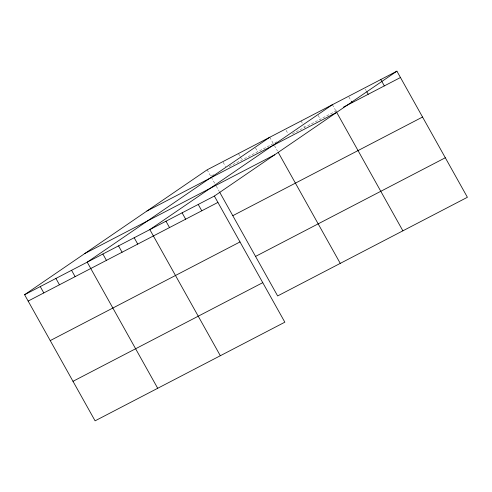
<?xml version="1.0" encoding="UTF-8"?>
<svg xmlns="http://www.w3.org/2000/svg" width="492" height="492" viewBox="0 0 492 492"><rect width="100%" height="100%" fill="white"/><g stroke="black" fill="none" stroke-linecap="round" stroke-linejoin="round"><path stroke-width="0.37" stroke-dasharray="2.46 1.84" d="M211.382 175.81L214.106 174.396M229.081 166.61L276.725 141.844M292.383 133.701L337.961 110.005M365.365 89.206L366.073 90.473M348.877 96.955L351.011 100.762M332.395 104.704L335.944 111.057M318.158 115.386L320.292 119.193M301.086 120.983L302.506 123.523M303.927 126.063L304.634 127.33M286.141 130.392L288.269 134.199M269.776 137.262L273.324 143.609M274.45 145.62L277.445 150.976M255.539 147.938L257.667 151.751M238.466 153.541L239.887 156.081M240.237 156.714L242.015 159.888M223.165 162.311L225.65 166.757M207.157 169.814L215.945 185.546M216.32 186.216L219.315 191.572"/><path stroke-width="0.74" d="M396.915 71.162L214.358 196.062L284.843 322.186L95.085 420.838L24.6 294.72L207.157 169.814L396.915 71.162L467.4 197.28L277.642 295.938L219.69 192.243M269.776 137.262L87.219 262.162L157.704 388.28M332.395 104.704L149.839 229.604L220.33 355.728M343.336 107.213L400.463 77.515M146.911 211.031L336.669 112.379M84.845 253.497L274.604 154.845M24.6 294.72L214.358 196.062M28.149 301.067L217.907 202.415M232.79 215.693L422.554 117.035M50.239 340.593L239.998 241.941M255.551 256.412L445.309 157.76M72.994 381.312L262.759 282.66M380.783 79.55L384.332 85.897M366.786 91.746L368.207 94.286M351.362 101.401L352.075 102.668M336.319 111.727L402.88 230.822M278.189 152.317L340.261 263.38M198.233 204.451L201.782 210.797M182.102 212.833L185.65 219.186M165.97 221.222L169.519 227.568M134.187 237.747L137.735 244.093M118.529 245.883L122.078 252.236M102.877 254.026L106.426 260.373M71.568 270.299L75.116 276.652M55.91 278.441L59.458 284.788M40.258 286.578L43.806 292.931"/></g></svg>
